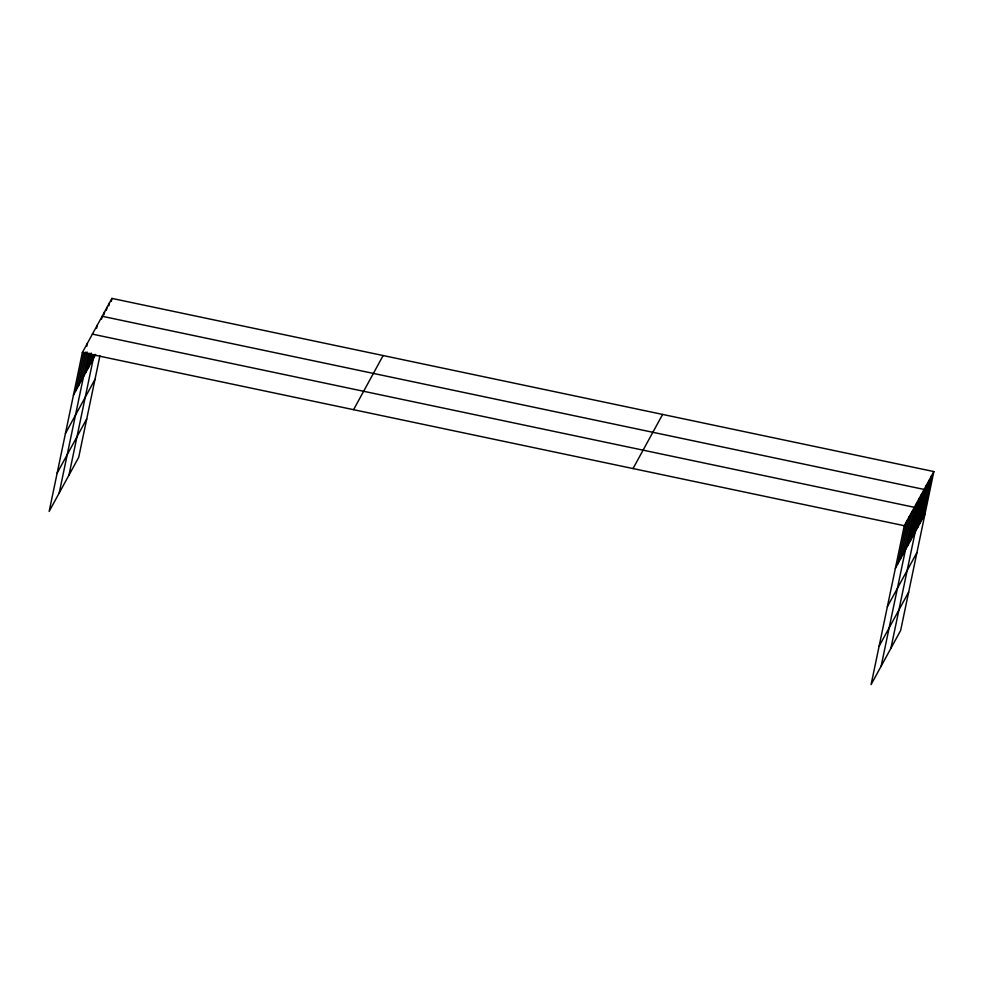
<?xml version="1.0" encoding="UTF-8"?>
<svg xmlns="http://www.w3.org/2000/svg" width="983" height="983" viewBox="0 0 983 983"><rect width="100%" height="100%" fill="white"/><g stroke="black" fill="none" stroke-linecap="round" stroke-linejoin="round"><path stroke-width="1.47" d="M933.85 471.57L904.286 525.708L871.085 684.598L900.649 630.459L933.85 471.57L111.915 298.402L82.351 352.541L49.15 511.43L78.714 457.292L99.922 355.785M75.949 390.558L83.936 352.344M78.468 385.95L85.533 352.147M86.762 346.274L87.376 343.337M80.975 381.355L87.118 351.963M59.201 493.024L88.409 353.241M85.926 372.287L89.92 353.18M88.372 367.814L91.444 353.118M96.666 328.138L97.28 325.201M90.805 363.354L92.648 354.531M68.957 475.158L94.171 354.482M101.544 319.205L102.158 316.268L924.094 489.436L890.893 648.325M103.977 314.732L104.591 311.795M106.422 310.272L107.036 307.335M108.855 305.799L109.469 302.862M111.3 301.339L111.915 298.402M897.897 563.726L906.793 521.101M900.403 559.13L909.312 516.505M902.922 554.523L911.819 511.897M881.137 666.191L914.337 507.302L92.402 334.134M907.874 545.454L916.77 502.829M910.307 540.994L919.216 498.369M912.752 536.521L921.649 493.896M917.63 527.588L926.527 484.963M920.063 523.128L928.972 480.503M922.509 518.655L931.405 476.042M73.442 395.154L95.683 354.421M65.419 433.528L94.995 379.389M57.161 473.056L86.725 418.918M353.585 409.678L383.149 355.539M633.04 468.559L662.616 414.421M895.378 568.334L924.942 514.195M887.366 606.695L916.93 552.569M879.109 646.236L908.673 592.098M82.351 352.541L904.286 525.708"/></g></svg>
